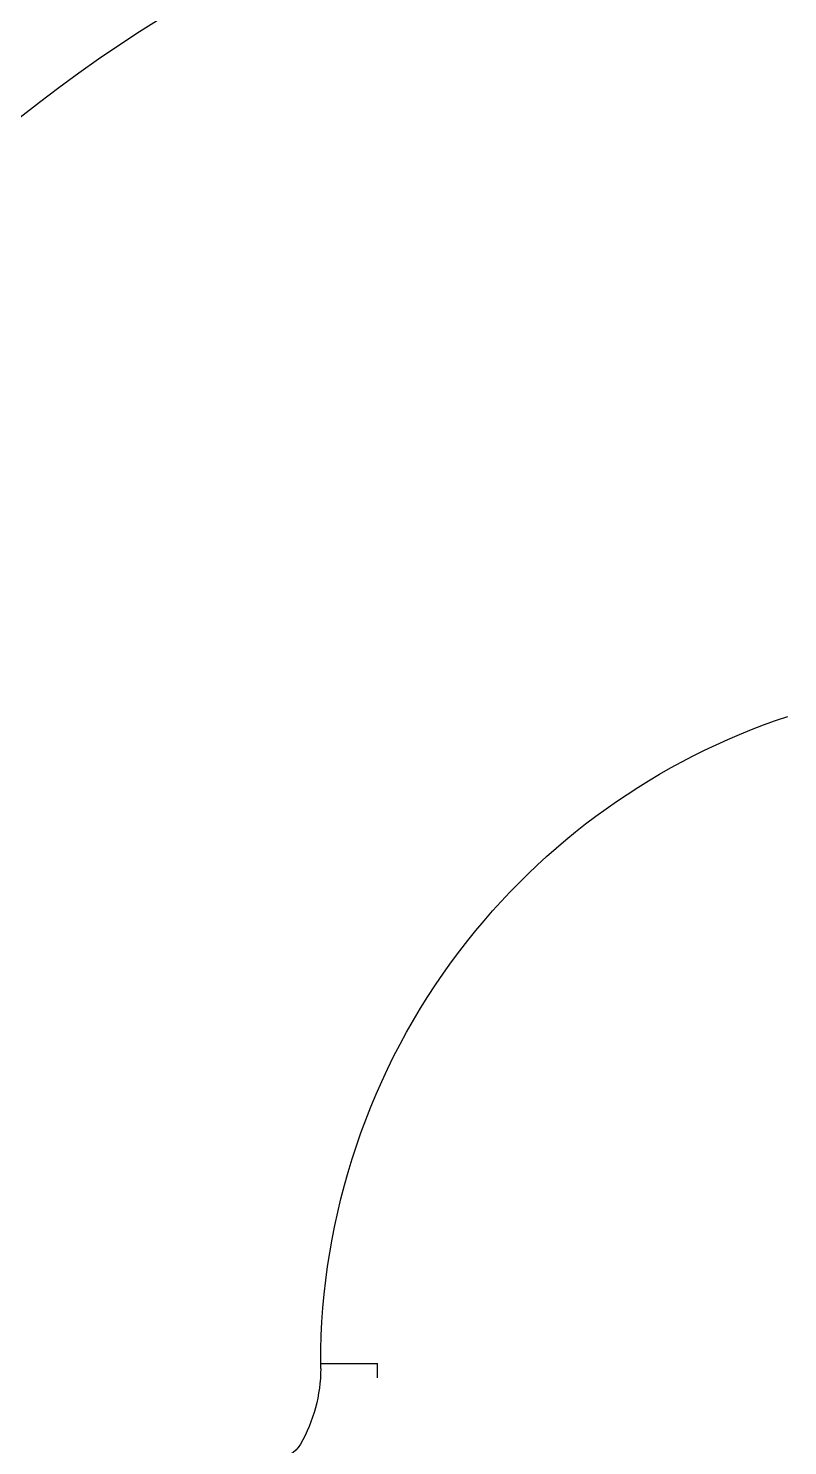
# Model space of a CAD drawing. Header units: millimetres. Extents: x 2698011 to 2856548, y 1019778 to 1210064.
# Drawn here: x 2790366.9 to 2790407, y 1123963.6 to 1124038.5 of the extents above; entities that cross this region are included whole.
import ezdxf

# ---------------------------------------------------------------- set-up
doc = ezdxf.new("R2010")
doc.units = ezdxf.units.MM
doc.layers.add('Bloques borde', color=9, linetype='Continuous')
doc.layers.add('Y_ CAJAS', color=9, linetype='Continuous')

# ---------------------------------------------------------------- blocks, each defined once
blk = doc.blocks.new('CO ALURA_  2500 tras 1120 CE ESQ - Inc')
at = {"layer": 'Bloques borde', "linetype": 'Continuous'}
for p, q in [((0.0016772391992106, -0.0007399999999933), (0.0016782032302842, -0.0007416697507949)), ((0.0016772391992106, -0.0007399999999933), (0.0016782032302842, -0.0007416697507949)), ((0.0057500415345544, -0.0042476367579525), (0.0057500415345544, -0.004343828904382)), ((0.0057500415345544, -0.0042476367579525), (0.0057500415345544, -0.004343828904382)), ((0.0057500415345544, -0.004343828904382), (0.0057500415345544, -0.0047416815408639)), ((0.0057500415345544, -0.004343828904382), (0.0057500415345544, -0.0047416815408639)), ((0.0027500000000202, -0.0047416697507998), (0.0027500000000202, -0.0049999999999955)), ((0.0027500000000202, -0.0047416697507998), (0.0027500000000202, -0.0049999999999955)), ((0.0027500000000202, -0.0049999999999955), (0.0057500415345544, -0.0049999999999955)), ((0.0027500000000202, -0.0049999999999955), (0.0057500415345544, -0.0049999999999955)), ((0.0057500415345544, -0.0047416815408639), (0.0057500415345544, -0.0049999999999955)), ((0.0057500415345544, -0.0047416815408639), (0.0057500415345544, -0.0049999999999955))]:
    blk.add_line(p, q, dxfattribs=at)
for centre, radius, start, end in [((0.0003955216016038, -0.0014799999999866), 0.00148, 30.00000000022666, 90), ((0.0003955216016038, -0.0014799999999866), 0.00148, 30.00000000022666, 90), ((-0.0052499999999895, -0.0047416697507998), 0.008, 0, 30.00000000022666), ((-0.0052499999999895, -0.0047416697507998), 0.008, 0, 30.00000000022666), ((0.0387500000000216, -0.0049999999999955), 0.0360000000000002, 180, 217.2680201470716), ((0.0387500000000216, -0.0049999999999955), 0.0360000000000002, 180, 217.2680201470716), ((0.0387500000000216, -0.0049999999999955), 0.0838030050693119, 194.5428409947414, 251.3608208451487), ((0.0387500000000216, -0.0049999999999955), 0.0838030050693119, 194.5428409947414, 251.3608208451487), ((0.0387500000000216, -0.0049999999999955), 0.0889065367020277, 193.798197753696, 251.4158478557629), ((0.0387500000000216, -0.0049999999999955), 0.0889065367020277, 193.798197753696, 251.4158478557629), ((0.0387500000000216, -0.0049999999999955), 0.0359999999999994, 217.2680201470716, 251.6534774798266), ((0.0387500000000216, -0.0049999999999955), 0.0359999999999994, 217.2680201470716, 251.6534774798266)]:
    blk.add_arc(centre, radius, start, end, dxfattribs=at)

msp = doc.modelspace()

# ---------------------------------------------------------------- block references
at = {"layer": 'Y_ CAJAS', "xscale": -1000, "yscale": 1000, "zscale": 1000, "rotation": 179.9977225467084}
msp.add_blockref('CO ALURA_  2500 tras 1120 CE ESQ - Inc', (2790379.588882704, 1123962.969316308, -0.3880036102033024), dxfattribs=at)

doc.saveas('drawing.dxf')
